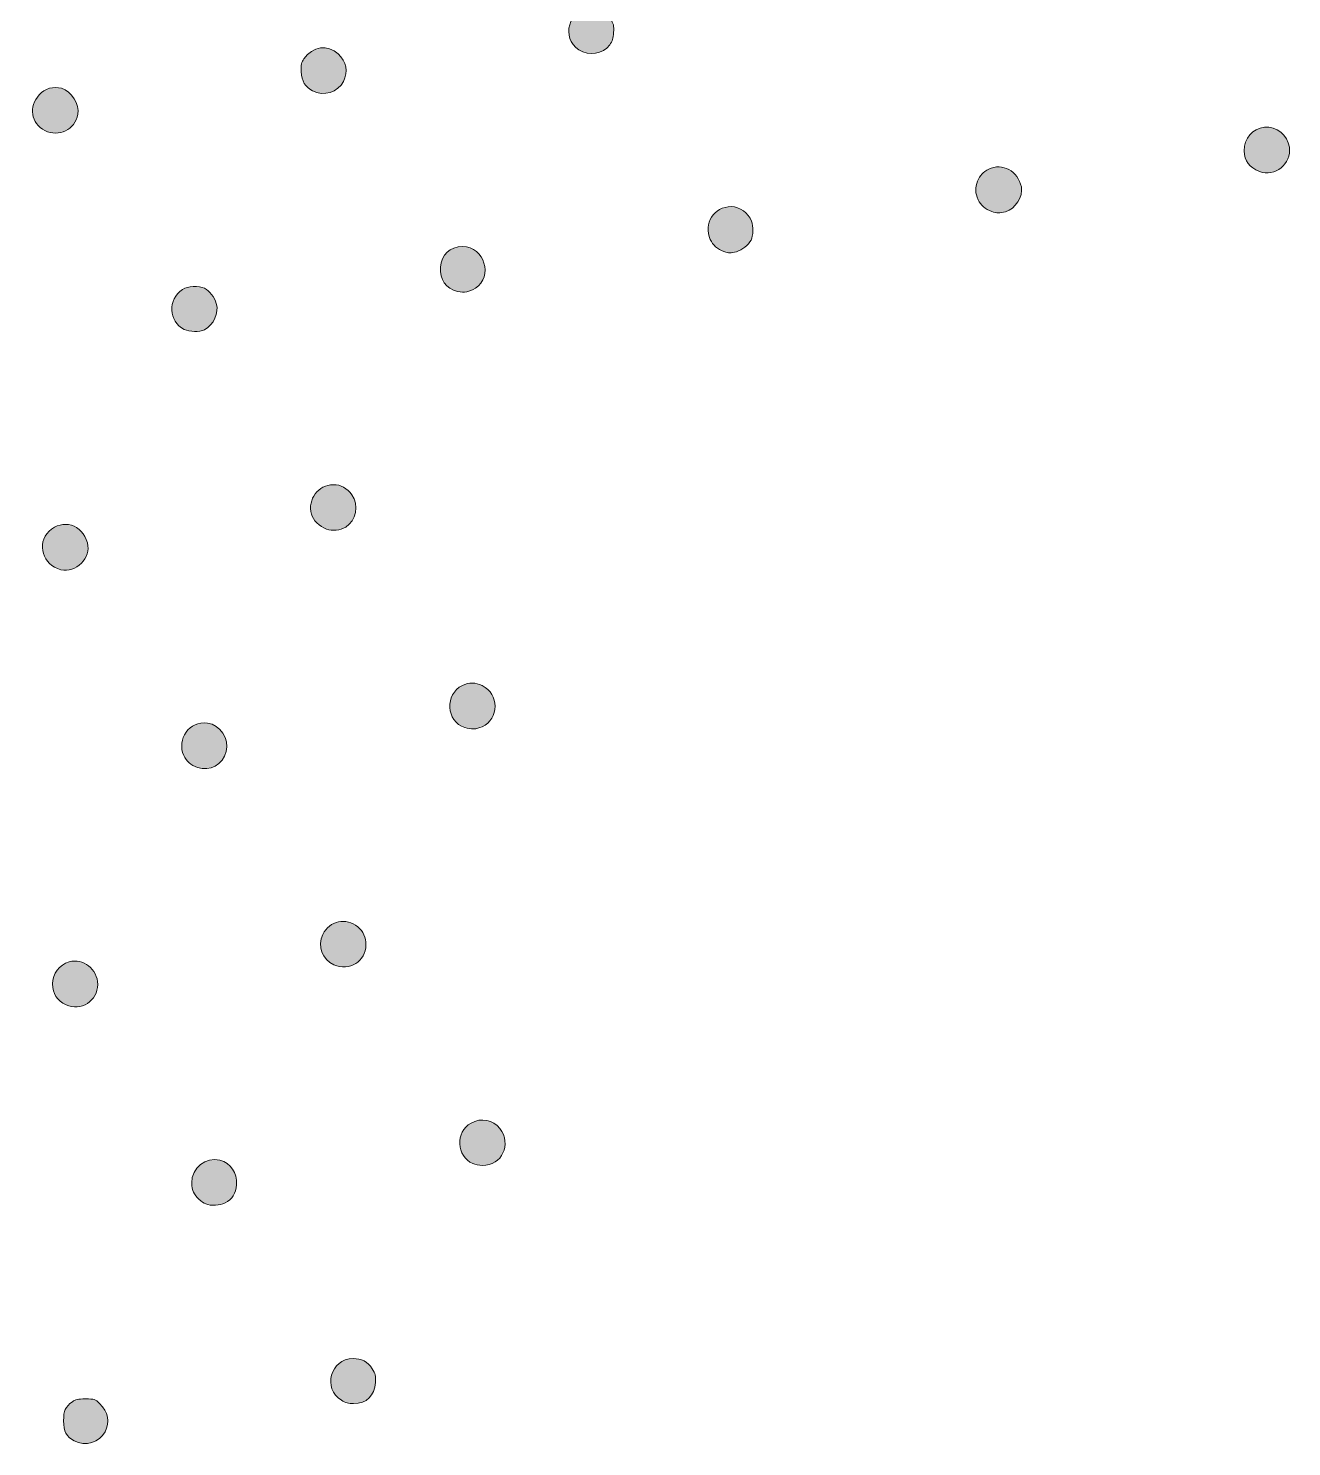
# Model space of a CAD drawing. Extents: x 0 to 500, y 2 to 498.
# Drawn here: x 0.5 to 92.3, y 222.4 to 325.6 of the extents above; entities that cross this region are included whole.
import ezdxf

# ---------------------------------------------------------------- set-up
doc = ezdxf.new("R2010")
doc.units = 0
doc.header["$MEASUREMENT"] = 0
doc.layers.add('LAYER_1', color=7, linetype='Continuous', lineweight=0)

# ---------------------------------------------------------------- blocks, each defined once
blk = doc.blocks.new('Block_0')
at = {"layer": 'LAYER_1', "true_color": 0x000000, "transparency": 33554687}
h = blk.add_hatch(color=18, dxfattribs=at)
h.dxf.hatch_style = 2
edge = h.paths.add_edge_path()
edge.add_spline(control_points=[(43, 325.26), (43.03, 325.77), (43, 325.89), (42.76, 326.26), (42.43, 326.77), (42, 327.01), (41.37, 327), (39.76, 327), (39.12, 324.86), (40.48, 324), (41.23, 323.52), (42.2, 323.68), (42.72, 324.36), (42.91, 324.62), (42.98, 324.82), (43, 325.26)], knot_values=[0, 0, 0, 0, 1, 1, 1, 2, 2, 2, 3, 3, 3, 4, 4, 4, 5, 5, 5, 5], degree=3, periodic=0)
h = blk.add_hatch(color=18, dxfattribs=at)
h.dxf.hatch_style = 2
edge = h.paths.add_edge_path()
edge.add_spline(control_points=[(22.98, 323.7), (22.22, 324.41), (21.11, 324.26), (20.49, 323.35), (20.3, 323.08), (20.27, 322.94), (20.3, 322.42), (20.34, 321.71), (20.57, 321.3), (21.11, 321.02), (21.92, 320.59), (22.98, 320.91), (23.36, 321.7), (23.71, 322.43), (23.58, 323.14), (22.98, 323.7)], knot_values=[0, 0, 0, 0, 1, 1, 1, 2, 2, 2, 3, 3, 3, 4, 4, 4, 5, 5, 5, 5], degree=3, periodic=0)
h = blk.add_hatch(color=18, dxfattribs=at)
h.dxf.hatch_style = 2
edge = h.paths.add_edge_path()
edge.add_spline(control_points=[(2.87, 321.2), (2.28, 321.37), (1.66, 321.19), (1.25, 320.73), (0.46, 319.86), (0.65, 318.65), (1.66, 318.13), (2.67, 317.62), (3.85, 318.19), (4.06, 319.31), (4.19, 320.04), (3.6, 320.98), (2.87, 321.2)], knot_values=[0, 0, 0, 0, 1, 1, 1, 2, 2, 2, 3, 3, 3, 4, 4, 4, 4], degree=3, periodic=0)
h = blk.add_hatch(color=18, dxfattribs=at)
h.dxf.hatch_style = 2
edge = h.paths.add_edge_path()
edge.add_spline(control_points=[(90.31, 318.37), (89.43, 318.27), (88.83, 317.57), (88.84, 316.65), (88.85, 315.92), (89.2, 315.45), (89.95, 315.15), (91.07, 314.72), (92.28, 315.7), (92.12, 316.92), (92, 317.8), (91.17, 318.47), (90.31, 318.37)], knot_values=[0, 0, 0, 0, 1, 1, 1, 2, 2, 2, 3, 3, 3, 4, 4, 4, 4], degree=3, periodic=0)
h = blk.add_hatch(color=18, dxfattribs=at)
h.dxf.hatch_style = 2
edge = h.paths.add_edge_path()
edge.add_spline(control_points=[(72.64, 314.03), (72.4, 315.18), (71.24, 315.81), (70.27, 315.32), (69.84, 315.1), (69.65, 314.89), (69.46, 314.44), (69.27, 313.99), (69.28, 313.57), (69.5, 313.1), (69.68, 312.7), (70.01, 312.41), (70.49, 312.24), (70.85, 312.11), (71.07, 312.11), (71.49, 312.23), (72.19, 312.42), (72.78, 313.34), (72.64, 314.03)], knot_values=[0, 0, 0, 0, 1, 1, 1, 2, 2, 2, 3, 3, 3, 4, 4, 4, 5, 5, 5, 6, 6, 6, 6], degree=3, periodic=0)
h = blk.add_hatch(color=18, dxfattribs=at)
h.dxf.hatch_style = 2
edge = h.paths.add_edge_path()
edge.add_spline(control_points=[(52.99, 310.17), (53.15, 310.48), (53.17, 311.16), (53.03, 311.54), (52.8, 312.13), (52.16, 312.6), (51.55, 312.6), (50.28, 312.6), (49.5, 311.37), (50.03, 310.2), (50.21, 309.8), (50.55, 309.51), (51.02, 309.34), (51.39, 309.21), (51.51, 309.21), (51.93, 309.32), (52.35, 309.44), (52.8, 309.8), (52.99, 310.17)], knot_values=[0, 0, 0, 0, 1, 1, 1, 2, 2, 2, 3, 3, 3, 4, 4, 4, 5, 5, 5, 6, 6, 6, 6], degree=3, periodic=0)
h = blk.add_hatch(color=18, dxfattribs=at)
h.dxf.hatch_style = 2
edge = h.paths.add_edge_path()
edge.add_spline(control_points=[(32.03, 309.69), (31.11, 309.69), (30.47, 309.1), (30.41, 308.2), (30.34, 307.29), (30.81, 306.62), (31.66, 306.43), (32.15, 306.32), (32.51, 306.39), (32.95, 306.67), (34.27, 307.52), (33.61, 309.69), (32.03, 309.69)], knot_values=[0, 0, 0, 0, 1, 1, 1, 2, 2, 2, 3, 3, 3, 4, 4, 4, 4], degree=3, periodic=0)
h = blk.add_hatch(color=18, dxfattribs=at)
h.dxf.hatch_style = 2
edge = h.paths.add_edge_path()
edge.add_spline(control_points=[(14.12, 305.56), (13.99, 306.01), (13.63, 306.46), (13.26, 306.66), (12.84, 306.87), (12.04, 306.83), (11.67, 306.58), (10.56, 305.84), (10.63, 304.25), (11.79, 303.67), (12.17, 303.49), (12.91, 303.47), (13.25, 303.65), (13.94, 304.02), (14.33, 304.86), (14.12, 305.56)], knot_values=[0, 0, 0, 0, 1, 1, 1, 2, 2, 2, 3, 3, 3, 4, 4, 4, 5, 5, 5, 5], degree=3, periodic=0)
h = blk.add_hatch(color=18, dxfattribs=at)
h.dxf.hatch_style = 2
edge = h.paths.add_edge_path()
edge.add_spline(control_points=[(23.98, 291.64), (23.63, 292.13), (23.17, 292.38), (22.62, 292.38), (21.54, 292.38), (20.74, 291.31), (21.03, 290.24), (21.14, 289.82), (21.63, 289.33), (22.12, 289.15), (22.56, 288.99), (23.11, 289.05), (23.53, 289.3), (24.29, 289.78), (24.51, 290.89), (23.98, 291.64)], knot_values=[0, 0, 0, 0, 1, 1, 1, 2, 2, 2, 3, 3, 3, 4, 4, 4, 5, 5, 5, 5], degree=3, periodic=0)
h = blk.add_hatch(color=18, dxfattribs=at)
h.dxf.hatch_style = 2
edge = h.paths.add_edge_path()
edge.add_spline(control_points=[(1.96, 288.99), (1.03, 288.09), (1.51, 286.52), (2.82, 286.2), (3.92, 285.93), (5.05, 287.06), (4.75, 288.15), (4.39, 289.5), (2.94, 289.93), (1.96, 288.99)], knot_values=[0, 0, 0, 0, 1, 1, 1, 2, 2, 2, 3, 3, 3, 3], degree=3, periodic=0)
h = blk.add_hatch(color=18, dxfattribs=at)
h.dxf.hatch_style = 2
edge = h.paths.add_edge_path()
edge.add_spline(control_points=[(33.44, 274.78), (34.69, 275.35), (34.7, 277.17), (33.45, 277.77), (32.94, 278.02), (32.52, 278.02), (32.01, 277.78), (30.71, 277.15), (30.82, 275.16), (32.18, 274.72), (32.18, 274.72), (32.18, 274.72), (32.18, 274.72), (32.65, 274.57), (33.01, 274.59), (33.44, 274.78)], knot_values=[0, 0, 0, 0, 1, 1, 1, 2, 2, 2, 3, 3, 3, 4, 4, 4, 5, 5, 5, 5], degree=3, periodic=0)
h = blk.add_hatch(color=18, dxfattribs=at)
h.dxf.hatch_style = 2
edge = h.paths.add_edge_path()
edge.add_spline(control_points=[(13.47, 275.04), (12.17, 275.22), (11.21, 273.89), (11.76, 272.68), (11.94, 272.27), (12.27, 271.98), (12.75, 271.82), (13.65, 271.5), (14.59, 272.02), (14.84, 272.98), (15.09, 273.9), (14.41, 274.92), (13.47, 275.04)], knot_values=[0, 0, 0, 0, 1, 1, 1, 2, 2, 2, 3, 3, 3, 4, 4, 4, 4], degree=3, periodic=0)
h = blk.add_hatch(color=18, dxfattribs=at)
h.dxf.hatch_style = 2
edge = h.paths.add_edge_path()
edge.add_spline(control_points=[(24.41, 260.22), (23.56, 260.93), (22.36, 260.68), (21.87, 259.68), (21.47, 258.83), (21.81, 257.85), (22.66, 257.47), (23.78, 256.96), (25.01, 257.72), (24.99, 258.92), (24.99, 259.48), (24.8, 259.89), (24.41, 260.22)], knot_values=[0, 0, 0, 0, 1, 1, 1, 2, 2, 2, 3, 3, 3, 4, 4, 4, 4], degree=3, periodic=0)
h = blk.add_hatch(color=18, dxfattribs=at)
h.dxf.hatch_style = 2
edge = h.paths.add_edge_path()
edge.add_spline(control_points=[(3.43, 257.68), (2.69, 257.45), (2.22, 256.83), (2.22, 256.08), (2.22, 255.37), (2.54, 254.88), (3.2, 254.56), (4.27, 254.05), (5.5, 254.85), (5.5, 256.04), (5.49, 257.15), (4.44, 257.98), (3.43, 257.68)], knot_values=[0, 0, 0, 0, 1, 1, 1, 2, 2, 2, 3, 3, 3, 4, 4, 4, 4], degree=3, periodic=0)
h = blk.add_hatch(color=18, dxfattribs=at)
h.dxf.hatch_style = 2
edge = h.paths.add_edge_path()
edge.add_spline(control_points=[(34.73, 245.57), (34.25, 246.2), (33.37, 246.37), (32.64, 245.96), (31.48, 245.31), (31.57, 243.54), (32.77, 243.01), (32.93, 242.94), (33.24, 242.89), (33.46, 242.88), (34.88, 242.87), (35.61, 244.41), (34.73, 245.57)], knot_values=[0, 0, 0, 0, 1, 1, 1, 2, 2, 2, 3, 3, 3, 4, 4, 4, 4], degree=3, periodic=0)
h = blk.add_hatch(color=18, dxfattribs=at)
h.dxf.hatch_style = 2
edge = h.paths.add_edge_path()
edge.add_spline(control_points=[(15.59, 241.48), (15.65, 242.36), (15.18, 243.04), (14.37, 243.26), (13.35, 243.53), (12.33, 242.71), (12.33, 241.62), (12.33, 241.38), (12.39, 241.07), (12.46, 240.93), (12.63, 240.61), (13.06, 240.2), (13.36, 240.08), (13.74, 239.93), (14.37, 239.97), (14.76, 240.16), (15.28, 240.43), (15.54, 240.84), (15.59, 241.48)], knot_values=[0, 0, 0, 0, 1, 1, 1, 2, 2, 2, 3, 3, 3, 4, 4, 4, 5, 5, 5, 6, 6, 6, 6], degree=3, periodic=0)
h = blk.add_hatch(color=18, dxfattribs=at)
h.dxf.hatch_style = 2
edge = h.paths.add_edge_path()
edge.add_spline(control_points=[(25.69, 227.1), (25.72, 227.61), (25.69, 227.72), (25.45, 228.1), (25.12, 228.61), (24.68, 228.84), (24.06, 228.84), (22.43, 228.84), (21.81, 226.64), (23.21, 225.81), (23.5, 225.63), (23.74, 225.57), (24.1, 225.57), (25.05, 225.57), (25.63, 226.13), (25.69, 227.1)], knot_values=[0, 0, 0, 0, 1, 1, 1, 2, 2, 2, 3, 3, 3, 4, 4, 4, 5, 5, 5, 5], degree=3, periodic=0)
h = blk.add_hatch(color=18, dxfattribs=at)
h.dxf.hatch_style = 2
edge = h.paths.add_edge_path()
edge.add_spline(control_points=[(5.64, 225.57), (5.31, 225.88), (5.27, 225.9), (4.61, 225.9), (4.06, 225.9), (3.87, 225.86), (3.66, 225.7), (3.14, 225.32), (3.02, 225.05), (3.02, 224.32), (3.02, 223.54), (3.22, 223.16), (3.8, 222.86), (4.6, 222.43), (5.62, 222.73), (6.03, 223.5), (6.41, 224.23), (6.28, 224.96), (5.64, 225.57)], knot_values=[0, 0, 0, 0, 1, 1, 1, 2, 2, 2, 3, 3, 3, 4, 4, 4, 5, 5, 5, 6, 6, 6, 6], degree=3, periodic=0)
at = {"layer": 'LAYER_1'}
for points, knots in [([(43, 325.26), (43.03, 325.77), (43, 325.89), (42.76, 326.26), (42.43, 326.77), (42, 327.01), (41.37, 327), (39.76, 327), (39.12, 324.86), (40.48, 324), (41.23, 323.52), (42.2, 323.68), (42.72, 324.36), (42.91, 324.62), (42.98, 324.82), (43, 325.26)], [0, 0, 0, 0, 1, 1, 1, 2, 2, 2, 3, 3, 3, 4, 4, 4, 5, 5, 5, 5]), ([(22.98, 323.7), (22.22, 324.41), (21.11, 324.26), (20.49, 323.35), (20.3, 323.08), (20.27, 322.94), (20.3, 322.42), (20.34, 321.71), (20.57, 321.3), (21.11, 321.02), (21.92, 320.59), (22.98, 320.91), (23.36, 321.7), (23.71, 322.43), (23.58, 323.14), (22.98, 323.7)], [0, 0, 0, 0, 1, 1, 1, 2, 2, 2, 3, 3, 3, 4, 4, 4, 5, 5, 5, 5]), ([(2.87, 321.2), (2.28, 321.37), (1.66, 321.19), (1.25, 320.73), (0.46, 319.86), (0.65, 318.65), (1.66, 318.13), (2.67, 317.62), (3.85, 318.19), (4.06, 319.31), (4.19, 320.04), (3.6, 320.98), (2.87, 321.2)], [0, 0, 0, 0, 1, 1, 1, 2, 2, 2, 3, 3, 3, 4, 4, 4, 4]), ([(90.31, 318.37), (89.43, 318.27), (88.83, 317.57), (88.84, 316.65), (88.85, 315.92), (89.2, 315.45), (89.95, 315.15), (91.07, 314.72), (92.28, 315.7), (92.12, 316.92), (92, 317.8), (91.17, 318.47), (90.31, 318.37)], [0, 0, 0, 0, 1, 1, 1, 2, 2, 2, 3, 3, 3, 4, 4, 4, 4]), ([(72.64, 314.03), (72.4, 315.18), (71.24, 315.81), (70.27, 315.32), (69.84, 315.1), (69.65, 314.89), (69.46, 314.44), (69.27, 313.99), (69.28, 313.57), (69.5, 313.1), (69.68, 312.7), (70.01, 312.41), (70.49, 312.24), (70.85, 312.11), (71.07, 312.11), (71.49, 312.23), (72.19, 312.42), (72.78, 313.34), (72.64, 314.03)], [0, 0, 0, 0, 1, 1, 1, 2, 2, 2, 3, 3, 3, 4, 4, 4, 5, 5, 5, 6, 6, 6, 6]), ([(52.99, 310.17), (53.15, 310.48), (53.17, 311.16), (53.03, 311.54), (52.8, 312.13), (52.16, 312.6), (51.55, 312.6), (50.28, 312.6), (49.5, 311.37), (50.03, 310.2), (50.21, 309.8), (50.55, 309.51), (51.02, 309.34), (51.39, 309.21), (51.51, 309.21), (51.93, 309.32), (52.35, 309.44), (52.8, 309.8), (52.99, 310.17)], [0, 0, 0, 0, 1, 1, 1, 2, 2, 2, 3, 3, 3, 4, 4, 4, 5, 5, 5, 6, 6, 6, 6]), ([(32.03, 309.69), (31.11, 309.69), (30.47, 309.1), (30.41, 308.2), (30.34, 307.29), (30.81, 306.62), (31.66, 306.43), (32.15, 306.32), (32.51, 306.39), (32.95, 306.67), (34.27, 307.52), (33.61, 309.69), (32.03, 309.69)], [0, 0, 0, 0, 1, 1, 1, 2, 2, 2, 3, 3, 3, 4, 4, 4, 4]), ([(14.12, 305.56), (13.99, 306.01), (13.63, 306.46), (13.26, 306.66), (12.84, 306.87), (12.04, 306.83), (11.67, 306.58), (10.56, 305.84), (10.63, 304.25), (11.79, 303.67), (12.17, 303.49), (12.91, 303.47), (13.25, 303.65), (13.94, 304.02), (14.33, 304.86), (14.12, 305.56)], [0, 0, 0, 0, 1, 1, 1, 2, 2, 2, 3, 3, 3, 4, 4, 4, 5, 5, 5, 5]), ([(23.98, 291.64), (23.63, 292.13), (23.17, 292.38), (22.62, 292.38), (21.54, 292.38), (20.74, 291.31), (21.03, 290.24), (21.14, 289.82), (21.63, 289.33), (22.12, 289.15), (22.56, 288.99), (23.11, 289.05), (23.53, 289.3), (24.29, 289.78), (24.51, 290.89), (23.98, 291.64)], [0, 0, 0, 0, 1, 1, 1, 2, 2, 2, 3, 3, 3, 4, 4, 4, 5, 5, 5, 5]), ([(1.96, 288.99), (1.03, 288.09), (1.51, 286.52), (2.82, 286.2), (3.92, 285.93), (5.05, 287.06), (4.75, 288.15), (4.39, 289.5), (2.94, 289.93), (1.96, 288.99)], [0, 0, 0, 0, 1, 1, 1, 2, 2, 2, 3, 3, 3, 3]), ([(33.44, 274.78), (34.69, 275.35), (34.7, 277.17), (33.45, 277.77), (32.94, 278.02), (32.52, 278.02), (32.01, 277.78), (30.71, 277.15), (30.82, 275.16), (32.18, 274.72), (32.18, 274.72), (32.18, 274.72), (32.18, 274.72), (32.65, 274.57), (33.01, 274.59), (33.44, 274.78)], [0, 0, 0, 0, 1, 1, 1, 2, 2, 2, 3, 3, 3, 4, 4, 4, 5, 5, 5, 5]), ([(13.47, 275.04), (12.17, 275.22), (11.21, 273.89), (11.76, 272.68), (11.94, 272.27), (12.27, 271.98), (12.75, 271.82), (13.65, 271.5), (14.59, 272.02), (14.84, 272.98), (15.09, 273.9), (14.41, 274.92), (13.47, 275.04)], [0, 0, 0, 0, 1, 1, 1, 2, 2, 2, 3, 3, 3, 4, 4, 4, 4]), ([(24.41, 260.22), (23.56, 260.93), (22.36, 260.68), (21.87, 259.68), (21.47, 258.83), (21.81, 257.85), (22.66, 257.47), (23.78, 256.96), (25.01, 257.72), (24.99, 258.92), (24.99, 259.48), (24.8, 259.89), (24.41, 260.22)], [0, 0, 0, 0, 1, 1, 1, 2, 2, 2, 3, 3, 3, 4, 4, 4, 4]), ([(3.43, 257.68), (2.69, 257.45), (2.22, 256.83), (2.22, 256.08), (2.22, 255.37), (2.54, 254.88), (3.2, 254.56), (4.27, 254.05), (5.5, 254.85), (5.5, 256.04), (5.49, 257.15), (4.44, 257.98), (3.43, 257.68)], [0, 0, 0, 0, 1, 1, 1, 2, 2, 2, 3, 3, 3, 4, 4, 4, 4]), ([(34.73, 245.57), (34.25, 246.2), (33.37, 246.37), (32.64, 245.96), (31.48, 245.31), (31.57, 243.54), (32.77, 243.01), (32.93, 242.94), (33.24, 242.89), (33.46, 242.88), (34.88, 242.87), (35.61, 244.41), (34.73, 245.57)], [0, 0, 0, 0, 1, 1, 1, 2, 2, 2, 3, 3, 3, 4, 4, 4, 4]), ([(15.59, 241.48), (15.65, 242.36), (15.18, 243.04), (14.37, 243.26), (13.35, 243.53), (12.33, 242.71), (12.33, 241.62), (12.33, 241.38), (12.39, 241.07), (12.46, 240.93), (12.63, 240.61), (13.06, 240.2), (13.36, 240.08), (13.74, 239.93), (14.37, 239.97), (14.76, 240.16), (15.28, 240.43), (15.54, 240.84), (15.59, 241.48)], [0, 0, 0, 0, 1, 1, 1, 2, 2, 2, 3, 3, 3, 4, 4, 4, 5, 5, 5, 6, 6, 6, 6]), ([(25.69, 227.1), (25.72, 227.61), (25.69, 227.72), (25.45, 228.1), (25.12, 228.61), (24.68, 228.84), (24.06, 228.84), (22.43, 228.84), (21.81, 226.64), (23.21, 225.81), (23.5, 225.63), (23.74, 225.57), (24.1, 225.57), (25.05, 225.57), (25.63, 226.13), (25.69, 227.1)], [0, 0, 0, 0, 1, 1, 1, 2, 2, 2, 3, 3, 3, 4, 4, 4, 5, 5, 5, 5]), ([(5.64, 225.57), (5.31, 225.88), (5.27, 225.9), (4.61, 225.9), (4.06, 225.9), (3.87, 225.86), (3.66, 225.7), (3.14, 225.32), (3.02, 225.05), (3.02, 224.32), (3.02, 223.54), (3.22, 223.16), (3.8, 222.86), (4.6, 222.43), (5.62, 222.73), (6.03, 223.5), (6.41, 224.23), (6.28, 224.96), (5.64, 225.57)], [0, 0, 0, 0, 1, 1, 1, 2, 2, 2, 3, 3, 3, 4, 4, 4, 5, 5, 5, 6, 6, 6, 6])]:
    blk.add_open_spline(points, degree=3, knots=knots, dxfattribs=at)

msp = doc.modelspace()

# ---------------------------------------------------------------- block references
at = {"layer": 'LAYER_1'}
msp.add_blockref('Block_0', (0, 0), dxfattribs=at)

doc.saveas('drawing.dxf')
